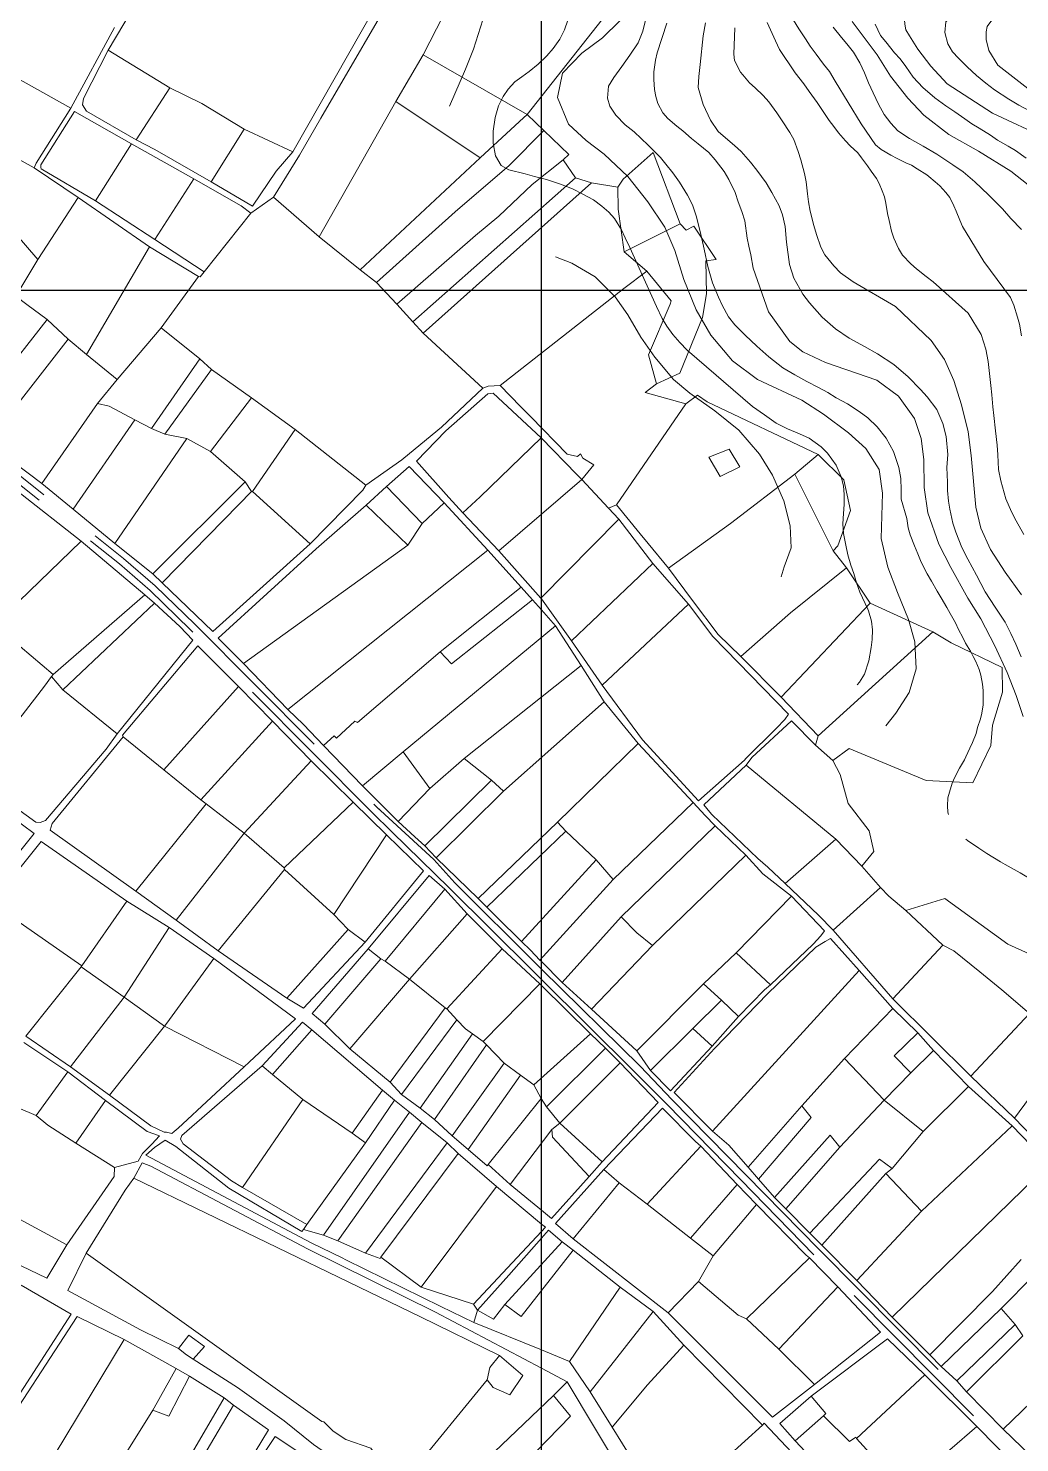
# Model space of a CAD drawing. Header units: metres. Extents: x 548946 to 557077, y 1838800 to 1845419.
# Drawn here: x 551745 to 552237, y 1840428 to 1841130 of the extents above; entities that cross this region are included whole.
import ezdxf

# ---------------------------------------------------------------- set-up
doc = ezdxf.new("R2010")
doc.units = ezdxf.units.M
doc.header["$LTSCALE"] = 28
doc.linetypes.add('MEDIUM_DASHED', pattern=[4.5, 3, -1.5])
for name, color, linetype, lineweight in [('1', 7, 'Continuous', 13), ('10', 7, 'Continuous', 13), ('2', 7, 'Continuous', 13), ('22', 7, 'Continuous', 13), ('30', 7, 'Continuous', 13), ('60', 7, 'Continuous', 25)]:
    doc.layers.add(name, color=color, linetype=linetype, lineweight=lineweight)

msp = doc.modelspace()

# ---------------------------------------------------------------- linework, layer by layer
at = {"layer": '1'}
for points in [[(552250.96, 1841075.38), (552223.91, 1841087.92), (552201.48, 1841102.53), (552193.28, 1841111.25), (552186.88, 1841119.64), (552182.78, 1841126.22), (552180.98, 1841129.34), (552180.49, 1841132.14), (552179.98, 1841138.56), (552180.48, 1841143.33), (552182.44, 1841147.93), (552187.04, 1841152.21), (552195.24, 1841156.49), (552220.33, 1841172.63), (552231.91, 1841176.89), (552245.75, 1841177.01)], [(551973.45, 1841162.38), (551973.45, 1841162.38), (551973.45, 1841149.93), (551970.88, 1841134.18), (551966.22, 1841119.59), (551962.26, 1841109.75), (551954.38, 1841091.37)], [(552245.18, 1841087.64), (552237.08, 1841091.85), (552232, 1841094.87), (552224.89, 1841099.47), (552220.69, 1841102.74), (552216.03, 1841106.6), (552211.45, 1841110.86), (552207.13, 1841115.15), (552204.1, 1841118.43), (552201.79, 1841122.33), (552200.31, 1841127.89), (552200.7, 1841133.16), (552204.36, 1841137.28), (552211.05, 1841142.29), (552217.28, 1841145.82), (552220.77, 1841148.21), (552225.9, 1841152.12), (552230.21, 1841155.27), (552235.32, 1841158.26), (552241.7, 1841160.49)], [(552052.71, 1841138.2), (552050.38, 1841128.64), (552047.96, 1841122.85), (552043.89, 1841116.72), (552039.91, 1841111), (552036, 1841105.68), (552033.28, 1841101.29), (552032.84, 1841095.36), (552033.98, 1841091.45), (552036.91, 1841086.85)], [(552128.08, 1840928.8), (552122.16, 1840931.22), (552116.51, 1840933.99), (552110.68, 1840938.16), (552104.84, 1840942.34), (552072.34, 1840970.26), (552068.73, 1840974.03), (552065.25, 1840977.97), (552062.27, 1840982.19), (552060.03, 1840985.98), (552057.06, 1840991.97), (552054.74, 1840997.05), (552043.89, 1841021.3), (552041.61, 1841026.08), (552039.8, 1841030.07), (552036.28, 1841035.54), (552033.44, 1841038.71), (552029.92, 1841041.72), (552025.84, 1841044.89), (552020.51, 1841047.67), (552015.5, 1841050.35), (552009.45, 1841052.73), (552002.58, 1841054.94), (551996.64, 1841056.43), (551991.95, 1841057.76), (551983.88, 1841059.82), (551980.08, 1841061.95), (551977.26, 1841066.73), (551976.1, 1841072.95), (551976.12, 1841078.94), (551977.1, 1841085.81), (551978.78, 1841091.46), (551981.03, 1841096.11), (551983.55, 1841099.88), (551986.86, 1841103.43), (551990.22, 1841106), (551993.97, 1841108.54), (551998.43, 1841112.16), (552002.65, 1841116.37), (552005.8, 1841120.06), (552009.13, 1841124.69), (552011.39, 1841129.34), (552013.17, 1841134.09)], [(552038.86, 1841133.66), (552030.33, 1841125.33), (552020.04, 1841117.71), (552010.51, 1841107.84), (552007.98, 1841095.64), (552013.47, 1841082.39), (552022.14, 1841074.29), (552031.18, 1841067.52), (552042.9, 1841056.52), (552052.85, 1841043.89), (552061.24, 1841031.35), (552066.16, 1841019.72), (552070.74, 1841005.33), (552076.82, 1840990.21), (552084.04, 1840977.67), (552094.9, 1840965.02), (552107.33, 1840955.77), (552129.34, 1840945.4), (552140.09, 1840938.43), (552152.51, 1840929.19), (552161.01, 1840921.45), (552167.61, 1840911.05), (552169.32, 1840899.19), (552168.69, 1840876.84), (552171.96, 1840862.57), (552176.74, 1840849.89), (552182.22, 1840836.64), (552185.41, 1840825.46), (552186.12, 1840812.07), (552182.51, 1840800.27), (552176, 1840790.09), (552171, 1840783.84)], [(552081.47, 1841132.78), (552080.33, 1841126.24), (552078.83, 1841112.07), (552078.14, 1841106.11), (552077.79, 1841100.58), (552080.28, 1841092.13), (552083.99, 1841084.37), (552087.82, 1841078.83), (552092.51, 1841074.72), (552095.87, 1841071.87), (552099.12, 1841068.88), (552103.83, 1841063.59)], [(552238.28, 1840848.82), (552230.29, 1840860.11), (552222.95, 1840871.34), (552218.15, 1840881.95), (552215.7, 1840892.3), (552213.37, 1840917.95), (552211.81, 1840929.69), (552208.51, 1840943.05), (552204.7, 1840955.19), (552200.18, 1840965.57), (552193.55, 1840975.07), (552175.73, 1840991.87), (552154.82, 1841004.11), (552148.46, 1841008.72), (552145.13, 1841012.16), (552140.79, 1841017.6), (552138.77, 1841021.39), (552136.64, 1841027.68), (552135.31, 1841032.15), (552133.35, 1841039.33), (552132.59, 1841043.86), (552132.1, 1841047.85), (552131.45, 1841053.84), (552130.54, 1841057.97), (552128.74, 1841064.69), (552127.54, 1841068.88), (552125.27, 1841074.77), (552123.27, 1841078.37), (552119.48, 1841084.07), (552116.87, 1841087.99), (552112.9, 1841093.47), (552110.09, 1841096.69), (552106.04, 1841100.52), (552103.33, 1841102.98), (552099.93, 1841106.99), (552098.9, 1841108.31), (552095.86, 1841114.1), (552095.48, 1841117.14), (552096.03, 1841130.34)], [(552112.1, 1841132.97), (552116.15, 1841123.86), (552118.24, 1841119.5), (552120.16, 1841116.46), (552123.59, 1841111.39), (552126.04, 1841107.94), (552130.3, 1841102.39), (552132.89, 1841098.67), (552136.85, 1841093.18), (552140.62, 1841087.68), (552142.89, 1841084.2), (552145.19, 1841081.21), (552147.49, 1841078.22), (552150.99, 1841074.12), (552153.22, 1841071.7), (552157.03, 1841068.22), (552158.99, 1841065.67), (552161.9, 1841061.69), (552163.77, 1841059.03), (552166.44, 1841055.41), (552167.62, 1841052.96), (552169.23, 1841049.3), (552170.37, 1841046.36), (552170.96, 1841043.15), (552171.88, 1841038.16), (552172.6, 1841034.68), (552173.75, 1841029.33), (552175.04, 1841025.92), (552177.33, 1841020.71), (552179.28, 1841017.48), (552183.48, 1841013.19), (552186.3, 1841010.65), (552191.02, 1841006.8), (552194.53, 1841004.25), (552211.81, 1840988.58), (552218.38, 1840977.95), (552220.71, 1840970.8), (552221.73, 1840964.65), (552222.47, 1840958.74), (552223.1, 1840952.67), (552223.68, 1840948.04), (552224.16, 1840942.09), (552224.56, 1840937.83), (552225.38, 1840930.23), (552226.28, 1840923.02), (552226.6, 1840918.36), (552226.98, 1840911.09), (552228.09, 1840905.35), (552230.65, 1840896.4), (552233.4, 1840890.08), (552235.66, 1840885.53), (552239.5, 1840878.82)], [(552125.21, 1841134.06), (552127.84, 1841129.69), (552131.06, 1841124.86), (552133.49, 1841121.12), (552136.46, 1841117.18), (552140.08, 1841112.27), (552143.02, 1841108.59), (552145.83, 1841103.84), (552158.67, 1841082.64), (552165.9, 1841072.13), (552168.6, 1841069.86), (552173.47, 1841067.09), (552176.67, 1841065.47), (552180.98, 1841063.31), (552183.75, 1841062.01), (552186.56, 1841060.34), (552191.27, 1841057.36), (552192.34, 1841056.53), (552195.49, 1841053.74), (552197.75, 1841051.8), (552200.86, 1841048.53), (552202.71, 1841046.06), (552204.78, 1841041.88), (552205.97, 1841039.24), (552207.68, 1841034.82), (552209.03, 1841031.71), (552219.68, 1841014.24), (552232.82, 1840996.4), (552234.46, 1840992.56), (552236.36, 1840986.62), (552237.38, 1840983.09), (552238.28, 1840977.41)], [(552241.6, 1841052.32), (552233.07, 1841059.15), (552216.95, 1841069.02), (552202.31, 1841077.23), (552189.82, 1841086.99), (552181.89, 1841095.43), (552173.3, 1841106.26), (552166.68, 1841116.93), (552154.22, 1841133.42)], [(552165.69, 1841132.06), (552168.35, 1841126.51), (552170.97, 1841123.31), (552175.31, 1841117.84), (552178.04, 1841114.79), (552180.98, 1841111.11), (552184.52, 1841105.8), (552189.34, 1841100.65), (552195.34, 1841095.52), (552200.8, 1841091.5), (552205.22, 1841088.53), (552210.22, 1841085.1), (552213.67, 1841082.66), (552217.33, 1841080.5), (552222.99, 1841077.03), (552226.43, 1841074.58), (552231.66, 1841071.45), (552235.32, 1841069.29), (552240.61, 1841065.64)], [(552036.91, 1841086.85), (552041.56, 1841082.07), (552046.04, 1841078.58), (552053, 1841072.01), (552059.13, 1841065.85), (552061.75, 1841062.65), (552065.3, 1841058.26), (552068.63, 1841053.58), (552072.55, 1841047.27), (552074.99, 1841042.35), (552076.84, 1841036.97), (552078.87, 1841029.12), (552080.73, 1841020.47), (552082.59, 1841011.82), (552084.91, 1841003.75), (552087.9, 1840996.54), (552089.7, 1840992.59), (552092.9, 1840986.85), (552096.02, 1840982.79), (552101.1, 1840977.68), (552106.87, 1840972.26), (552112.9, 1840966.87), (552119.84, 1840961.47), (552125.76, 1840958.03), (552131.79, 1840954.73), (552137.64, 1840951.8), (552142.14, 1840949.23), (552146.39, 1840946.63), (552151.98, 1840943.67), (552157.82, 1840939.82), (552162.13, 1840936.7), (552166.74, 1840932.18), (552171.22, 1840926.6), (552174.81, 1840919.87), (552177.49, 1840911.97), (552178.42, 1840906.6), (552178.62, 1840900.88), (552178.6, 1840896.27), (552181.43, 1840886.72), (552182.1, 1840882.08), (552183.12, 1840878.54), (552185.25, 1840873.12), (552186.8, 1840869.16), (552188.57, 1840865.05), (552191.52, 1840859.15), (552193.6, 1840855.65), (552196.54, 1840850.61), (552198.49, 1840847.38), (552201.22, 1840842.52), (552202.95, 1840839.46), (552205.55, 1840834.86), (552207.01, 1840831.67), (552209.15, 1840827.6), (552210.57, 1840824.79), (552212.99, 1840820.85), (552214.37, 1840818.22), (552215.66, 1840815.68), (552217.4, 1840811.75), (552218.13, 1840808.95), (552218.98, 1840804.53), (552219.27, 1840801.38), (552219.25, 1840796.94), (552219.31, 1840794.15), (552218.67, 1840790.03), (552217.94, 1840787.33), (552216.56, 1840782.92), (552215.78, 1840779.93), (552214.02, 1840775.46), (552212.73, 1840772.7), (552210.76, 1840768.4), (552209.98, 1840766.96), (552207.52, 1840762.7), (552205.27, 1840758.27), (552204, 1840755.31), (552202.54, 1840750.79), (552201.82, 1840748.1), (552201.56, 1840744.02), (552201.75, 1840740.96), (552202.08, 1840739.72)], [(552103.83, 1841063.59), (552106.95, 1841059.54), (552111.64, 1841053.33), (552114.45, 1841048.59), (552118.04, 1841041.85), (552119.76, 1841037.49), (552121.01, 1841031.64), (552121.72, 1841023.89), (552123.1, 1841012.83), (552125.25, 1841006.04), (552129.77, 1840998.11), (552133.06, 1840993.69), (552139.43, 1840986.65), (552146.04, 1840980.81), (552152.74, 1840976.29), (552160.33, 1840972.01), (552166.79, 1840968.38), (552175.02, 1840963.13), (552182.07, 1840956.96), (552188.19, 1840950.8), (552191.54, 1840947.04), (552196.23, 1840940.83), (552199.33, 1840933.77), (552200.91, 1840927.43), (552201.77, 1840918.4), (552201.26, 1840912.06), (552201.53, 1840904.65), (552201.64, 1840900.61), (552202.17, 1840895.32), (552202.8, 1840891.35), (552204.32, 1840884.36), (552205.79, 1840879.97), (552208.7, 1840872.36), (552211.78, 1840866.48), (552216.04, 1840858.52), (552220.33, 1840850.3), (552225.33, 1840842.69), (552230.19, 1840835.2), (552233.1, 1840829.69), (552235.46, 1840824.36), (552238.21, 1840818.04)], [(552007.05, 1841016.59), (552015.14, 1841013.52), (552026.63, 1841006.65), (552036.68, 1840996.75)], [(552036.68, 1840996.75), (552042.86, 1840987.8), (552049.43, 1840976.69), (552056.25, 1840966.78), (552065.55, 1840955.62), (552073.66, 1840948.85), (552086.03, 1840940.15), (552097.99, 1840930.62), (552108.3, 1840918.68), (552114.66, 1840908.19), (552120.41, 1840895.42), (552123.51, 1840883.1), (552123.97, 1840872.13), (552120.49, 1840862.62), (552118.98, 1840857.7)], [(552156.75, 1840804.07), (552157.86, 1840805.44), (552160.43, 1840809.44), (552162.59, 1840816.07), (552163.76, 1840822.66), (552164.26, 1840826.63), (552164.43, 1840831.4), (552163.89, 1840835.78), (552162.41, 1840840.89), (552162.13, 1840841.72), (552158.03, 1840850.11), (552156.42, 1840854.81), (552155.04, 1840859.34), (552153.59, 1840863.55), (552152.14, 1840868.68), (552151.13, 1840873.45), (552150, 1840879.24), (552149.71, 1840884), (552149.98, 1840889.24), (552150.34, 1840893.68), (552150.34, 1840898.58), (552150.02, 1840902.83), (552148.84, 1840907.38), (552146.27, 1840913.19), (552142.05, 1840919.2), (552138.81, 1840922.27), (552132.86, 1840926.53), (552128.08, 1840928.8)], [(552210.72, 1840727.46), (552211.51, 1840726.84), (552217.1, 1840723.01), (552221.19, 1840720.34), (552227.97, 1840716.27), (552230.25, 1840715.01), (552237.62, 1840710.82), (552242.71, 1840707.89), (552249.4, 1840703.71), (552255.05, 1840700.17), (552258.5, 1840698), (552262.94, 1840694.89), (552266.14, 1840692.39), (552271.27, 1840688.41), (552275.2, 1840685.52), (552281.23, 1840680.49), (552285.27, 1840676.66), (552291.61, 1840670.7), (552296.36, 1840666.66), (552301.46, 1840662.86), (552306.56, 1840659.06)]]:
    msp.add_lwpolyline(points, dxfattribs=at)
at = {"layer": '10'}
for p, q in [((551766.45, 1841090.36), (551695.69, 1841129.72)), ((551766.45, 1841090.36), (551788.03, 1841130.35)), ((551815.59, 1841100.5), (551784.86, 1841119.18)), ((551927.76, 1841093.71), (551941.33, 1841116.81)), ((551992.87, 1841087.2), (551941.33, 1841116.81)), ((551798.8, 1841074.6), (551815.59, 1841100.5)), ((551689.26, 1841093.66), (551748.1, 1841060.73)), ((551927.76, 1841093.71), (551889.68, 1841026.49)), ((551969.52, 1841065.77), (551927.76, 1841093.71)), ((551992.87, 1841087.2), (552001.22, 1841079.3)), ((551796.5, 1841072.6), (551827.48, 1841055.36)), ((551910.02, 1841010.18), (551969.52, 1841065.77)), ((551936.14, 1840984.32), (552016.97, 1841055.86)), ((551941.35, 1840978.67), (552024.9, 1841053.26)), ((552024.9, 1841053.26), (552037.98, 1841051.17)), ((551855.68, 1841038.31), (551867.07, 1841046.19)), ((551889.68, 1841026.49), (551867.07, 1841046.19)), ((551832.61, 1841009.09), (551855.68, 1841038.31)), ((552041.08, 1841019.11), (552068.81, 1841032.92)), ((551774.14, 1840968.08), (551805.46, 1841021.62)), ((552052.38, 1841009.39), (552041.08, 1841019.11)), ((551928.27, 1840993.07), (551936.14, 1840984.32)), ((551713.63, 1840933.3), (551754.71, 1840985.41)), ((551789.45, 1840955.65), (551811.19, 1840981.26)), ((551941.35, 1840978.67), (551936.14, 1840984.32)), ((551725.07, 1840924.34), (551764.98, 1840975.75)), ((551774.14, 1840968.08), (551764.98, 1840975.75)), ((551941.35, 1840978.67), (551970.89, 1840951.31)), ((551774.14, 1840968.08), (551789.45, 1840955.65)), ((551806.41, 1840931.38), (551830.5, 1840966.03)), ((551830.5, 1840966.03), (551836.14, 1840960.67)), ((551836.14, 1840960.67), (551813.1, 1840928.55)), ((551856.03, 1840946.67), (551836.14, 1840960.67)), ((551779.69, 1840943.79), (551789.45, 1840955.65)), ((551856.03, 1840946.67), (551835.69, 1840919.95)), ((551856.03, 1840946.67), (551877.82, 1840930.81)), ((551751.95, 1840904.01), (551779.69, 1840943.79)), ((552037.22, 1840893.48), (552071.76, 1840943.66)), ((551813.1, 1840928.55), (551806.41, 1840931.38)), ((551877.82, 1840930.81), (551856.64, 1840900.16)), ((551912.77, 1840903.25), (551877.82, 1840930.81)), ((551751.95, 1840904.01), (551725.07, 1840924.34)), ((551788.26, 1840874.27), (551824.03, 1840926.47)), ((551824.03, 1840926.47), (551813.1, 1840928.55)), ((551835.69, 1840919.95), (551824.03, 1840926.47)), ((552125.74, 1840908.75), (552137.33, 1840918.49)), ((551767.53, 1840891.25), (551751.95, 1840904.01)), ((551807.01, 1840859.17), (551852.93, 1840904.85)), ((551913, 1840893.25), (551923.09, 1840902.56)), ((551978.88, 1840870.59), (552019.99, 1840906.1)), ((552033.27, 1840891.79), (552019.99, 1840906.1)), ((552144.82, 1840870.64), (552125.74, 1840908.75)), ((551739.91, 1840900.18), (551771.43, 1840875.38)), ((551856.64, 1840900.16), (551855.99, 1840900.05)), ((551885.18, 1840874.2), (551856.64, 1840900.16)), ((551788.26, 1840874.27), (551767.53, 1840891.25)), ((551913, 1840893.25), (551933.62, 1840873.45)), ((551978.88, 1840870.59), (551961.01, 1840889.55)), ((552037.22, 1840893.48), (552033.27, 1840891.79)), ((551999.7, 1840847.23), (552038.46, 1840886.29)), ((551728.44, 1840833.88), (551771.43, 1840875.38)), ((551771.43, 1840875.38), (551803.09, 1840848.84)), ((551788.26, 1840874.27), (551807.01, 1840859.17)), ((551852.09, 1840814.64), (551933.62, 1840873.45)), ((551973.33, 1840871), (551989.97, 1840852.55)), ((551999.7, 1840847.23), (551978.88, 1840870.59)), ((552053.05, 1840874.27), (552063.14, 1840862.03)), ((552151.42, 1840862.19), (552144.82, 1840870.64)), ((552014.92, 1840826), (552055.27, 1840864.32)), ((552073.02, 1840844.25), (552055.27, 1840864.32)), ((552063.14, 1840862.03), (552075.08, 1840846.03)), ((552151.42, 1840862.19), (552163.18, 1840844.69)), ((551807.01, 1840859.17), (551811.65, 1840854.8)), ((551757.59, 1840809.21), (551803.09, 1840848.84)), ((551807.9, 1840844.62), (551803.09, 1840848.84)), ((551949.7, 1840820.57), (551989.97, 1840852.55)), ((551989.97, 1840852.55), (551995.54, 1840846.28)), ((552000, 1840846.81), (551999.7, 1840847.23)), ((552014.92, 1840826), (552000, 1840846.81)), ((551762.46, 1840801.7), (551807.9, 1840844.62)), ((552000, 1840841.3), (551995.54, 1840846.28)), ((552007.04, 1840833.45), (552000, 1840841.3)), ((552030.11, 1840804.01), (552073.02, 1840844.25)), ((552118.95, 1840798.05), (552163.18, 1840844.69)), ((551728.44, 1840833.88), (551757.59, 1840809.21)), ((551931.35, 1840770.81), (552007.04, 1840833.45)), ((552014.92, 1840826), (552030.11, 1840804.01)), ((551849.66, 1840803.37), (551829.45, 1840823.56)), ((551961.66, 1840767.6), (552019.75, 1840813.79)), ((552118.95, 1840798.05), (552098.95, 1840818.21)), ((551756.86, 1840808.21), (551757.59, 1840809.21)), ((551762.46, 1840801.7), (551756.86, 1840808.21)), ((551762.46, 1840801.7), (551789.42, 1840779.88)), ((551812.5, 1840761.96), (551849.66, 1840803.37)), ((552031.19, 1840795.72), (551981.17, 1840751.37)), ((552048.04, 1840775.04), (552031.19, 1840795.72)), ((551830.92, 1840747.1), (551866.55, 1840786.08)), ((551812.5, 1840761.96), (551792.36, 1840778.39)), ((552136.09, 1840774.15), (552137.41, 1840778.77)), ((551911.14, 1840753.99), (551891.84, 1840773.96)), ((552008, 1840735.92), (552048.04, 1840775.04)), ((552136.09, 1840774.15), (552144.62, 1840766.52)), ((551852.36, 1840730.42), (551885.69, 1840766.45)), ((551944.61, 1840752.62), (551961.66, 1840767.6)), ((551975.28, 1840756.75), (551961.66, 1840767.6)), ((552101.69, 1840764.18), (552146.12, 1840727.56)), ((551830.92, 1840747.1), (551812.5, 1840761.96)), ((551942.08, 1840724.24), (551975.28, 1840756.75)), ((551975.28, 1840756.75), (551981.17, 1840751.37)), ((551928.93, 1840736.35), (551911.14, 1840753.99)), ((551928.93, 1840736.35), (551944.61, 1840752.62)), ((551947.75, 1840718.19), (551981.17, 1840751.37)), ((551798.63, 1840701.62), (551833.6, 1840745.01)), ((551833.6, 1840745.01), (551830.92, 1840747.1)), ((551852.36, 1840730.42), (551833.6, 1840745.01)), ((551872.3, 1840713.28), (551906.5, 1840745.89)), ((551923.11, 1840729.62), (551906.5, 1840745.89)), ((552075.34, 1840745.71), (552081.31, 1840739.33)), ((551968.62, 1840698.11), (552008, 1840735.92)), ((552039.59, 1840688.89), (552086.24, 1840734.06)), ((552081.31, 1840739.33), (552086.24, 1840734.06)), ((552086.24, 1840734.06), (552101.49, 1840719.6)), ((551852.36, 1840730.42), (551818.74, 1840687.31)), ((551872.3, 1840713.28), (551852.36, 1840730.42)), ((551923.11, 1840729.62), (551896.99, 1840690.1)), ((551972.85, 1840693.81), (552012.18, 1840731.54)), ((552121.07, 1840705.53), (552146.12, 1840727.56)), ((552146.12, 1840727.56), (552159.16, 1840714.12)), ((551942.08, 1840724.24), (551947.75, 1840718.19)), ((551872.44, 1840712.52), (551872.3, 1840713.28)), ((551947.75, 1840718.19), (551968.62, 1840698.11)), ((551990.18, 1840676.67), (552027.15, 1840717.18)), ((552101.49, 1840719.6), (552055.21, 1840674.81)), ((552168.31, 1840703.49), (552159.16, 1840714.12)), ((551872.44, 1840712.52), (551839.57, 1840672.13)), ((551896.99, 1840690.1), (551872.44, 1840712.52)), ((551999.28, 1840667.44), (552035.63, 1840707.5)), ((551798.63, 1840701.62), (551818.74, 1840687.31)), ((552124.17, 1840699.28), (552096.72, 1840671.15)), ((552144.78, 1840682.32), (552168.31, 1840703.49)), ((551771.87, 1840664.7), (551726.92, 1840695.8)), ((551794.2, 1840696.82), (551771.87, 1840664.7)), ((551815.24, 1840683.63), (551794.2, 1840696.82)), ((551968.62, 1840698.11), (551972.85, 1840693.81)), ((552199.25, 1840674.91), (552180.85, 1840692.05)), ((551818.74, 1840687.31), (551839.57, 1840672.13)), ((551963.15, 1840690.4), (551934.52, 1840658.02)), ((551980.51, 1840673.08), (551963.15, 1840690.4)), ((551977.92, 1840688.8), (551990.18, 1840676.67)), ((552010.3, 1840656.32), (552039.59, 1840688.89)), ((551815.24, 1840683.63), (551792.82, 1840649.05)), ((551837.35, 1840668.25), (551815.24, 1840683.63)), ((551873.57, 1840648.55), (551904.08, 1840682.7)), ((551904.08, 1840682.7), (551912.49, 1840676.34)), ((552174.5, 1840648.18), (552144.78, 1840682.32)), ((551839.57, 1840672.13), (551873.57, 1840648.55)), ((551920.2, 1840668.05), (551913.98, 1840673.1)), ((551980.51, 1840673.08), (551953, 1840643.25)), ((552024.81, 1840643.16), (552055.21, 1840674.81)), ((552080.41, 1840655.65), (552096.72, 1840671.15)), ((552096.72, 1840671.15), (552113.74, 1840655.24)), ((552174.5, 1840648.18), (552199.25, 1840674.91)), ((551771.51, 1840664.11), (551744.04, 1840629.71)), ((551922.4, 1840666.93), (551934.52, 1840658.02)), ((551999.28, 1840667.44), (552000, 1840666.71)), ((552000, 1840666.71), (552010.3, 1840656.32)), ((551904.82, 1840623.43), (551934.52, 1840658.02)), ((551952.22, 1840643.75), (551934.52, 1840658.02)), ((552085, 1840582.59), (552157.69, 1840662.25)), ((552174.54, 1840643.49), (552157.69, 1840662.25)), ((552000, 1840654.85), (551999.19, 1840655.65)), ((552010.3, 1840656.32), (552024.81, 1840643.16)), ((552047.33, 1840622.42), (552080.41, 1840655.65)), ((551766.25, 1840614.48), (551792.82, 1840649.05)), ((551792.82, 1840649.05), (551812.94, 1840634.66)), ((551924.95, 1840606.91), (551952.22, 1840643.75)), ((551952.22, 1840643.75), (551953, 1840643.25)), ((551953, 1840643.25), (551958.09, 1840637.86)), ((552024.81, 1840643.16), (552047.33, 1840622.42)), ((552097.9, 1840639.49), (552089.35, 1840647.53)), ((552174.54, 1840643.49), (552150.51, 1840618.65)), ((552213.14, 1840609.92), (552174.5, 1840648.18)), ((552186.83, 1840631.4), (552174.54, 1840643.49)), ((551892.48, 1840635.7), (551904.82, 1840623.43)), ((551930.62, 1840600.84), (551958.09, 1840637.86)), ((552084.78, 1840624.74), (552097.9, 1840639.49)), ((552213.14, 1840609.92), (552242.4, 1840641.01)), ((551785.63, 1840600.38), (551812.94, 1840634.66)), ((551852.42, 1840614.53), (551812.94, 1840634.66)), ((551866.45, 1840610.63), (551886, 1840632.89)), ((551921.17, 1840602.97), (551886, 1840632.89)), ((551939.89, 1840593.93), (551965.85, 1840630.87)), ((551965.85, 1840630.87), (551971.07, 1840627.11)), ((552024.31, 1840630.9), (552031.75, 1840623.72)), ((552054.2, 1840612.62), (552075.12, 1840633.49)), ((552084.78, 1840624.74), (552075.12, 1840633.49)), ((552194.69, 1840622.6), (552186.83, 1840631.4)), ((551764.85, 1840612.06), (551743.04, 1840626.58)), ((551924.95, 1840606.91), (551904.82, 1840623.43)), ((551946.85, 1840588.44), (551972.78, 1840625.34)), ((551972.78, 1840625.34), (551971.07, 1840627.11)), ((551981.51, 1840616.3), (551972.78, 1840625.34)), ((552002.6, 1840594.59), (552031.75, 1840623.72)), ((552031.75, 1840623.72), (552039.04, 1840616.44)), ((552047.33, 1840622.42), (552054.2, 1840612.62)), ((552183.36, 1840611.44), (552194.69, 1840622.6)), ((552212.02, 1840604.78), (552194.69, 1840622.6)), ((552234.82, 1840589.1), (552259.85, 1840623.05)), ((551866.45, 1840610.63), (551861.3, 1840615.08)), ((551955.71, 1840580.33), (551981.51, 1840616.3)), ((551989.58, 1840610.4), (551981.51, 1840616.3)), ((552039.04, 1840616.44), (552009.23, 1840586.6)), ((551764.85, 1840612.06), (551749.12, 1840590.33)), ((551764.85, 1840612.06), (551783.52, 1840597.74)), ((551881.6, 1840598.29), (551866.45, 1840610.63)), ((551963.59, 1840573.45), (551989.58, 1840610.4)), ((551989.58, 1840610.4), (551996.18, 1840605.57)), ((552183.36, 1840611.44), (552170.15, 1840597.96)), ((552234.82, 1840589.1), (552213.14, 1840609.92)), ((551930.62, 1840600.84), (551924.95, 1840606.91)), ((551939.89, 1840593.93), (551930.62, 1840600.84)), ((551996.18, 1840605.57), (551999.8, 1840598.85)), ((552212.02, 1840604.78), (552189.49, 1840582.32)), ((552233.76, 1840585.25), (552212.02, 1840604.78)), ((551783.52, 1840597.74), (551768.85, 1840576.68)), ((551881.6, 1840598.29), (551851.68, 1840554.65)), ((551906.02, 1840581.65), (551881.6, 1840598.29)), ((551939.89, 1840593.93), (551946.85, 1840588.44)), ((551999.8, 1840598.85), (551973.65, 1840566.06)), ((552002.6, 1840594.59), (551999.8, 1840598.85)), ((552009.23, 1840586.6), (552002.6, 1840594.59)), ((552102.68, 1840564.66), (552129.25, 1840595.1)), ((552148.14, 1840574.66), (552170.15, 1840597.96)), ((552170.15, 1840597.96), (552189.49, 1840582.32)), ((551955.71, 1840580.33), (551946.85, 1840588.44)), ((552009.23, 1840586.6), (552005.24, 1840583.33)), ((552009.23, 1840586.6), (552030.21, 1840567.4)), ((552254.99, 1840568.04), (552234.82, 1840589.1)), ((551912.6, 1840576.73), (551906.02, 1840581.65)), ((551963.59, 1840573.45), (551955.71, 1840580.33)), ((552005.24, 1840583.33), (551984.53, 1840556.17)), ((552174.2, 1840564.1), (552189.49, 1840582.32)), ((552188.68, 1840542.81), (552233.76, 1840585.25)), ((551768.85, 1840576.68), (551788.01, 1840564.56)), ((551912.6, 1840576.73), (551883.61, 1840536.25)), ((551973.06, 1840565.39), (551963.59, 1840573.45)), ((552079.1, 1840575.04), (552052.43, 1840546.39)), ((552097.22, 1840556.09), (552079.1, 1840575.04)), ((552121.37, 1840544.02), (552148.14, 1840574.66)), ((551797.66, 1840559.19), (551801.87, 1840566.78)), ((551958.64, 1840571.49), (551920.29, 1840520.01)), ((551977.64, 1840555.1), (551958.64, 1840571.49)), ((551973.06, 1840565.39), (551973.65, 1840566.06)), ((551973.65, 1840566.06), (551984.53, 1840556.17)), ((552023.76, 1840560.14), (552030.21, 1840567.4)), ((552174.14, 1840490.19), (552252.05, 1840566.22)), ((552038.62, 1840557), (552030.98, 1840563.49)), ((552102.68, 1840564.66), (552107.73, 1840558.82)), ((552107.73, 1840558.82), (552115.74, 1840549.57)), ((552139.14, 1840526.01), (552170.98, 1840561.63)), ((552170.98, 1840561.63), (552174.2, 1840564.1)), ((552188.68, 1840542.81), (552170.98, 1840561.63)), ((551883.61, 1840536.25), (551851.68, 1840554.65)), ((551977.64, 1840555.1), (551940.34, 1840505.09)), ((552000, 1840536.47), (551977.64, 1840555.1)), ((551984.53, 1840556.17), (552000, 1840543.37)), ((552038.62, 1840557), (552015.8, 1840529.18)), ((552052.43, 1840546.39), (552038.62, 1840557)), ((552074.08, 1840529.45), (552097.22, 1840556.09)), ((552106.82, 1840546.19), (552097.22, 1840556.09)), ((552074.08, 1840529.45), (552052.43, 1840546.39)), ((552106.82, 1840546.19), (552085.3, 1840520.66)), ((552115.74, 1840549.57), (552121.37, 1840544.02)), ((552121.37, 1840544.02), (552133.32, 1840531.87)), ((552156.56, 1840508.4), (552188.68, 1840542.81)), ((551883.61, 1840536.25), (551881.96, 1840533.83)), ((551966.27, 1840496.67), (552000, 1840532.74)), ((552133.32, 1840531.87), (552139.14, 1840526.01)), ((551981.76, 1840496.6), (552010.37, 1840527.59)), ((552000, 1840529.5), (551983.75, 1840511.12)), ((552010.37, 1840527.59), (552015.73, 1840523.43)), ((552039.07, 1840505.14), (552015.73, 1840523.43)), ((552062.88, 1840492.34), (552015.8, 1840529.18)), ((552074.08, 1840529.45), (552085.3, 1840520.66)), ((552139.14, 1840526.01), (552156.56, 1840508.4)), ((551920.29, 1840520.01), (551940.34, 1840505.09)), ((552078.06, 1840507.94), (552085.3, 1840520.66)), ((552101.82, 1840489.38), (552133.15, 1840519.65)), ((552147.09, 1840505.26), (552133.15, 1840519.65)), ((551983.75, 1840511.12), (551968.3, 1840493.65)), ((551966.27, 1840496.67), (551940.34, 1840505.09)), ((552039.07, 1840505.14), (552013.92, 1840468.3)), ((552055.44, 1840493.02), (552039.07, 1840505.14)), ((552078.06, 1840507.94), (552062.88, 1840492.34)), ((552147.09, 1840505.26), (552117.86, 1840474.4)), ((552156.56, 1840508.4), (552174.14, 1840490.19)), ((551966.27, 1840496.67), (551968.3, 1840493.65)), ((551968.3, 1840493.65), (551966.37, 1840487.67)), ((552055.44, 1840493.02), (552024.21, 1840453.2)), ((552101.82, 1840489.38), (552117.86, 1840474.4)), ((552174.14, 1840490.19), (552192.88, 1840471.47)), ((552198.46, 1840465.78), (552228.29, 1840494.53)), ((552000, 1840473.97), (551966.37, 1840487.67)), ((552206.32, 1840458.56), (552235.22, 1840486.52)), ((552235.22, 1840486.52), (552239.04, 1840480.95)), ((551745.91, 1840401.57), (551792.79, 1840479.12)), ((551792.79, 1840479.12), (551818.67, 1840464.73)), ((552117.86, 1840474.4), (552135.6, 1840456.8)), ((552211.06, 1840453.24), (552239.04, 1840480.95)), ((552229.3, 1840434.57), (552272.44, 1840476.51)), ((552013.92, 1840468.3), (552000, 1840473.97)), ((552013.92, 1840468.3), (552024.21, 1840453.2)), ((551825.21, 1840461), (551818.67, 1840464.73)), ((552000, 1840464.92), (552012.86, 1840458.1)), ((552216.11, 1840435.95), (552190.34, 1840461.65)), ((551973.07, 1840459.12), (551931.57, 1840408.45)), ((552005.95, 1840451.29), (552012.86, 1840458.1)), ((552052.42, 1840391.88), (552012.86, 1840458.1)), ((551842.42, 1840450.24), (551847.08, 1840446.58)), ((552005.95, 1840451.29), (551964.58, 1840411.86)), ((551769.8, 1840384.52), (551807.08, 1840444.09)), ((552125.99, 1840428.81), (552140, 1840441.22)), ((552109.71, 1840436.7), (552065.52, 1840396.66)), ((552216.11, 1840435.95), (552183.34, 1840407.69)), ((552153.79, 1840399.39), (552125.99, 1840428.81))]:
    msp.add_line(p, q, dxfattribs=at)
for points in [[(551876.51, 1841068.71), (551924.74, 1841153.5), (551889.6, 1841172.79), (551837.81, 1841203.96), (551835.44, 1841204.47), (551829.94, 1841194.99), (551784.86, 1841119.18)], [(551867.07, 1841046.19), (551879.95, 1841066.99), (551890.49, 1841085.43), (551932.4, 1841157.34), (551936.32, 1841161.85), (551939.49, 1841161.7)], [(551939.49, 1841161.7), (551957.97, 1841149.66), (551941.33, 1841116.81)], [(551992.87, 1841087.2), (552032.59, 1841137.53), (552015.79, 1841151.91)], [(551784.86, 1841119.18), (551772.67, 1841095.13), (551772.2, 1841091.98), (551774.12, 1841088.94), (551798.8, 1841074.6)], [(551852.43, 1841080.02), (551831.42, 1841092.72), (551815.59, 1841100.5)], [(551748.1, 1841060.73), (551749.23, 1841063.04), (551766.45, 1841090.36)], [(551778.62, 1841044.39), (551751.7, 1841060.23), (551751.44, 1841060.99), (551751.44, 1841062.26), (551768.18, 1841088.77), (551796.5, 1841072.6)], [(551992.87, 1841087.2), (551989.19, 1841083.82), (551969.52, 1841065.77)], [(551769.98, 1841046.06), (551750.07, 1841015.31), (551723.21, 1841046.19), (551699.68, 1841080.37)], [(551836.08, 1841053.74), (551852.43, 1841080.02), (551876.51, 1841068.71)], [(552001.22, 1841079.3), (551984, 1841061.98), (551957.15, 1841038.98), (551918.19, 1841003.86)], [(552010.79, 1841064.67), (552013.59, 1841067.43), (552001.22, 1841079.3)], [(551808.08, 1841025.11), (551778.62, 1841044.39), (551796.5, 1841072.6)], [(551798.8, 1841074.6), (551808.04, 1841069.94), (551836.08, 1841053.74)], [(551876.51, 1841068.71), (551868.39, 1841059.07), (551856.61, 1841041.66), (551836.08, 1841053.74)], [(552010.79, 1841064.67), (551995.41, 1841052.42), (551978.82, 1841036.77), (551967.28, 1841027.1), (551928.27, 1840993.07)], [(552010.79, 1841064.67), (552016.97, 1841055.86), (552024.9, 1841053.26)], [(552037.98, 1841051.17), (552040.63, 1841055.06), (552055.44, 1841068.35), (552068.81, 1841032.92)], [(551748.1, 1841060.73), (551769.98, 1841046.06), (551805.46, 1841021.62)], [(551832.61, 1841009.09), (551808.08, 1841025.11), (551827.48, 1841055.36)], [(551827.48, 1841055.36), (551850.91, 1841041.83), (551855.68, 1841038.31)], [(552041.08, 1841019.11), (552038.09, 1841040.31), (552037.98, 1841051.17)], [(552068.81, 1841032.92), (552071.9, 1841029.79), (552075.75, 1841031.75), (552086.76, 1841015.18), (552081.68, 1841014.55), (552081.89, 1840998.23), (552079.99, 1840986.51), (552068.76, 1840958.83), (552057.08, 1840953.48)], [(551928.27, 1840993.07), (551918.19, 1841003.86), (551910.02, 1841010.18), (551889.68, 1841026.49)], [(551764.98, 1840975.75), (551754.71, 1840985.41), (551744.6, 1840992.95), (551739.06, 1840997.09), (551750.07, 1841015.31)], [(551830.5, 1840966.03), (551811.19, 1840981.26), (551829.77, 1841006.88), (551805.46, 1841021.62)], [(551832.61, 1841009.09), (551830.52, 1841006.69), (551829.77, 1841006.88)], [(552052.38, 1841009.39), (552040.87, 1841000.94), (551979.45, 1840952.76)], [(552057.08, 1840953.48), (552053.11, 1840967.86), (552063.85, 1840993.13), (552064.36, 1840994.79), (552052.38, 1841009.39)], [(551970.89, 1840951.31), (551973.62, 1840952.39), (551979.45, 1840952.76)], [(551979.45, 1840952.76), (551989.61, 1840942.35), (551994.71, 1840937.14)], [(552071.76, 1840943.66), (552051.51, 1840949.17), (552057.08, 1840953.48)], [(551934.45, 1840918.89), (551950.36, 1840932.05), (551970.89, 1840951.31)], [(551937.93, 1840915.15), (551952.47, 1840930.13), (551973.48, 1840948.52), (551976.03, 1840948.91), (551999.94, 1840926.72)], [(552071.76, 1840943.66), (552077.54, 1840947.92), (552082.22, 1840944.64), (552137.33, 1840918.49)], [(551779.69, 1840943.79), (551785.33, 1840942.5), (551798.19, 1840935.72)], [(551767.53, 1840891.25), (551798.19, 1840935.72), (551806.41, 1840931.38)], [(551994.71, 1840937.14), (552012.79, 1840918.63), (552017.86, 1840917.39), (552019.35, 1840918.74), (552020.54, 1840916.67), (552026.1, 1840913.26), (552019.99, 1840906.1)], [(551961.01, 1840889.55), (551969.57, 1840897.47), (551999.94, 1840926.72)], [(551999.94, 1840926.72), (552017.51, 1840908.46), (552019.99, 1840906.1)], [(551835.69, 1840919.95), (551852.93, 1840904.85), (551855.99, 1840900.05)], [(551912.77, 1840903.25), (551930.68, 1840915.77), (551934.45, 1840918.89)], [(552144.82, 1840870.64), (552147.18, 1840873.12), (552153.47, 1840890.64), (552150.13, 1840905.97), (552137.33, 1840918.49)], [(551951.72, 1840894.48), (551934.41, 1840912.45), (551923.09, 1840902.56), (551940.82, 1840884.27)], [(551961.01, 1840889.55), (551954.11, 1840897.2), (551937.93, 1840915.15)], [(551885.18, 1840874.2), (551911.35, 1840900.72), (551912.77, 1840903.25)], [(552063.14, 1840862.03), (552093.94, 1840884.13), (552125.74, 1840908.75)], [(551811.65, 1840854.8), (551849.85, 1840893.72), (551855.99, 1840900.05)], [(551852.09, 1840814.64), (551839.47, 1840827.28), (551888.23, 1840871.65), (551913, 1840893.25)], [(551874.05, 1840791.87), (551973.33, 1840871), (551951.72, 1840894.48)], [(551933.62, 1840873.45), (551940.82, 1840884.27), (551951.72, 1840894.48)], [(552055.27, 1840864.32), (552038.46, 1840886.29), (552033.27, 1840891.79)], [(552037.22, 1840893.48), (552049.04, 1840879.14), (552053.05, 1840874.27)], [(551885.18, 1840874.2), (551836.9, 1840830.65), (551811.65, 1840854.8)], [(552098.95, 1840818.21), (552123.71, 1840839.94), (552151.42, 1840862.19)], [(551789.42, 1840779.88), (551826.9, 1840826.24), (551820.54, 1840833.1), (551807.9, 1840844.62)], [(551995.54, 1840846.28), (551955.35, 1840814.55), (551949.7, 1840820.57)], [(552073.02, 1840844.25), (552085.13, 1840828.15), (552122.7, 1840789.53), (552120.81, 1840786.97), (552116.66, 1840782.62), (552101.43, 1840767.54), (552100.77, 1840766.73), (552077.92, 1840746.6), (552050.12, 1840776.88), (552030.11, 1840804.01)], [(552075.08, 1840846.03), (552087.76, 1840829.05), (552098.95, 1840818.21)], [(552144.62, 1840766.52), (552152.73, 1840772.49), (552171.42, 1840764.74), (552191.09, 1840756.62), (552214.14, 1840755.51), (552223.13, 1840773.97), (552223.98, 1840784.15), (552228.87, 1840800.56), (552228.76, 1840812.72), (552203.51, 1840824.94), (552194.26, 1840830.38), (552163.18, 1840844.69)], [(552031.19, 1840795.72), (552019.75, 1840813.79), (552007.04, 1840833.45)], [(552118.95, 1840798.05), (552137.41, 1840778.77), (552194.26, 1840830.38)], [(551829.45, 1840823.56), (551792.07, 1840779.06), (551792.36, 1840778.39)], [(551891.84, 1840773.96), (551897.11, 1840778.75), (551898.29, 1840777.63), (551907.4, 1840786.17), (551908.72, 1840785.36), (551949.7, 1840820.57)], [(551891.84, 1840773.96), (551881.91, 1840784.5), (551874.05, 1840791.87), (551852.09, 1840814.64)], [(551718.14, 1840758.07), (551753.34, 1840803.39), (551756.86, 1840808.21)], [(551906.5, 1840745.89), (551885.69, 1840766.45), (551866.55, 1840786.08), (551849.66, 1840803.37)], [(552136.09, 1840774.15), (552124.22, 1840786.25), (552104.54, 1840768), (552101.69, 1840764.18)], [(551718.14, 1840758.07), (551748.92, 1840735.98), (551751.18, 1840735.76), (551753.84, 1840736.74), (551783.86, 1840772.24), (551789.42, 1840779.88)], [(551792.36, 1840778.39), (551757.11, 1840735.37), (551756.17, 1840732.03), (551798.63, 1840701.62)], [(551944.61, 1840752.62), (551931.35, 1840770.81), (551911.14, 1840753.99)], [(552035.63, 1840707.5), (552075.34, 1840745.71), (552048.04, 1840775.04)], [(552101.69, 1840764.18), (552080.64, 1840744.51), (552083.57, 1840740.92)], [(552144.62, 1840766.52), (552148.26, 1840759.69), (552152.25, 1840745.26), (552162.64, 1840731.69), (552164.98, 1840721.34), (552159.16, 1840714.12)], [(551675.84, 1840674.72), (551695.05, 1840664.12), (551748.12, 1840730.31), (551730.66, 1840743.3)], [(551942.08, 1840724.24), (551937.11, 1840728.7), (551928.93, 1840736.35)], [(552035.63, 1840707.5), (552027.15, 1840717.18), (552012.18, 1840731.54), (552008, 1840735.92)], [(552083.57, 1840740.92), (552084.55, 1840739.72), (552107.43, 1840717.99), (552112.36, 1840713.58), (552121.07, 1840705.53)], [(551912.49, 1840676.34), (551941.41, 1840711.72), (551923.11, 1840729.62)], [(551726.92, 1840695.8), (551751.7, 1840726.36), (551794.2, 1840696.82)], [(552101.49, 1840719.6), (552109.99, 1840710.27), (552124.17, 1840699.28)], [(551952.06, 1840702.71), (551944.28, 1840709.41), (551913.98, 1840673.1)], [(551963.15, 1840690.4), (551952.06, 1840702.71), (551922.4, 1840666.93)], [(552124.17, 1840699.28), (552140.47, 1840682.08), (552138.77, 1840679.55), (552134.87, 1840675.34), (552113.74, 1840655.24)], [(552121.07, 1840705.53), (552137.55, 1840689.81), (552144.78, 1840682.32)], [(552180.85, 1840692.05), (552172.46, 1840699.25), (552168.31, 1840703.49)], [(551972.85, 1840693.81), (551975.53, 1840691.16), (551977.92, 1840688.8)], [(552180.85, 1840692.05), (552200.25, 1840698.1), (552231.58, 1840675.32), (552242.13, 1840670.67), (552312.39, 1840620.85), (552352.32, 1840594.6), (552366.65, 1840583.5)], [(551896.99, 1840690.1), (551903.89, 1840682.88), (551904.08, 1840682.7)], [(552055.21, 1840674.81), (552047.43, 1840681.04), (552039.59, 1840688.89)], [(552085, 1840582.59), (552065.93, 1840601.69), (552085.91, 1840623.59), (552112.46, 1840650.97), (552136.32, 1840673.94), (552140.88, 1840676.69), (552143.5, 1840678.24), (552157.69, 1840662.25)], [(551912.49, 1840676.34), (551881.94, 1840643.61), (551873.57, 1840648.55)], [(551892.48, 1840635.7), (551886.17, 1840641.03), (551913.98, 1840673.1)], [(551971.07, 1840627.11), (551999.19, 1840655.65), (551980.51, 1840673.08)], [(551999.28, 1840667.44), (551994.63, 1840672.46), (551990.18, 1840676.67)], [(552199.25, 1840674.91), (552204.79, 1840672.1), (552217.69, 1840661.63), (552228.56, 1840652.78), (552242.4, 1840641.01)], [(551771.87, 1840664.7), (551771.51, 1840664.11), (551792.82, 1840649.05)], [(551837.35, 1840668.25), (551814.01, 1840636.14), (551812.94, 1840634.66)], [(551837.35, 1840668.25), (551877.99, 1840638.34), (551854.92, 1840616.86), (551852.42, 1840614.53)], [(551922.4, 1840666.93), (551920.2, 1840668.05), (551892.48, 1840635.7)], [(551996.18, 1840605.57), (552024.31, 1840630.9), (552000, 1840654.85)], [(552075.12, 1840633.49), (552089.35, 1840647.53), (552080.41, 1840655.65)], [(552097.9, 1840639.49), (552110.71, 1840652.72), (552113.74, 1840655.24)], [(551861.3, 1840615.08), (551881.34, 1840636.66), (551886, 1840632.89)], [(551965.85, 1840630.87), (551962.33, 1840633.37), (551958.09, 1840637.86)], [(551785.63, 1840600.38), (551766.25, 1840614.48), (551744.04, 1840629.71)], [(552186.83, 1840631.4), (552175.14, 1840619.97), (552183.36, 1840611.44)], [(552054.2, 1840612.62), (552064.04, 1840602.6), (552084.78, 1840624.74)], [(551861.3, 1840615.08), (551821.49, 1840580.45), (551820.77, 1840578.53), (551822.09, 1840576.21), (551846.09, 1840557.89), (551851.68, 1840554.65)], [(552030.21, 1840567.4), (552057.97, 1840596.85), (552039.04, 1840616.44)], [(552129.25, 1840595.1), (552150.51, 1840618.65), (552170.15, 1840597.96)], [(551785.63, 1840600.38), (551806.09, 1840585.28), (551812.73, 1840581.99), (551813.88, 1840582.11), (551816.51, 1840581.45), (551817.75, 1840582.48), (551819.73, 1840584.1), (551852.42, 1840614.53)], [(551749.12, 1840590.33), (551731.22, 1840598.03), (551725.96, 1840603.94)], [(551927.11, 1840598), (551921.17, 1840602.97), (551906.02, 1840581.65)], [(551783.52, 1840597.74), (551804.31, 1840582.32), (551810.34, 1840580.23), (551806.56, 1840576.04), (551801.99, 1840571.4), (551799.78, 1840567.75), (551788.01, 1840564.56)], [(551934.58, 1840591.99), (551927.11, 1840598), (551912.6, 1840576.73)], [(552030.98, 1840563.49), (552060.14, 1840594.03), (552076.55, 1840577.36), (552079.1, 1840575.04)], [(552107.73, 1840558.82), (552133.92, 1840589.4), (552129.25, 1840595.1)], [(551749.12, 1840590.33), (551754.96, 1840585.47), (551768.85, 1840576.68)], [(551940.71, 1840586.89), (551934.58, 1840591.99), (551891.85, 1840530.98)], [(551953.27, 1840576.85), (551940.71, 1840586.89), (551899.01, 1840528.06)], [(552023.76, 1840560.14), (552005.46, 1840579.56), (552005.24, 1840583.33)], [(552085, 1840582.59), (552093.07, 1840575.64), (552102.68, 1840564.66)], [(552115.74, 1840549.57), (552143.33, 1840580.64), (552148.14, 1840574.66)], [(552233.76, 1840585.25), (552252.05, 1840566.22), (552269.07, 1840544.31), (552282.97, 1840526.23)], [(551803.54, 1840570.69), (551807.93, 1840574.43), (551813.16, 1840578.16), (551818.58, 1840574.94), (551844.89, 1840554.31), (551880.98, 1840532.69), (551881.96, 1840533.83)], [(551958.64, 1840571.49), (551953.27, 1840576.85), (551912.59, 1840521.93)], [(551801.87, 1840566.78), (551806.04, 1840565.25), (551883.95, 1840524.09), (551947.44, 1840492.79), (552000, 1840464.92)], [(551803.54, 1840570.69), (551885.72, 1840527.16), (551901.06, 1840519.63), (551902.98, 1840518.69)], [(552133.32, 1840531.87), (552167.79, 1840568.7), (552174.2, 1840564.1)], [(551979.17, 1840471.23), (551940.03, 1840490.46), (551797.66, 1840559.19)], [(552023.76, 1840560.14), (552004.94, 1840539.28), (552000, 1840543.37)], [(552015.8, 1840529.18), (552007.06, 1840536.69), (552030.98, 1840563.49)], [(552133.15, 1840519.65), (552131.38, 1840521), (552106.82, 1840546.19)], [(551764.32, 1840526.2), (551737.29, 1840540.81), (551732.92, 1840536.47)], [(551920.29, 1840520.01), (551919.96, 1840519.32), (551912.59, 1840521.93), (551899.01, 1840528.06), (551891.85, 1840530.98), (551881.96, 1840533.83)], [(552000, 1840532.74), (552001.96, 1840534.84), (552000, 1840536.47)], [(552010.37, 1840527.59), (552003.47, 1840533.42), (552000, 1840529.5)], [(551725.02, 1840523.71), (551754.43, 1840509.59), (551764.32, 1840526.2)], [(551981.76, 1840496.6), (551989.93, 1840490.53), (552015.73, 1840523.43)], [(551773.97, 1840521.99), (551764.82, 1840503.54), (551800.9, 1840483.89), (551819.85, 1840474.64)], [(551773.97, 1840521.99), (551891, 1840438.38), (551892.03, 1840438.33), (551896.68, 1840433.57), (551902.88, 1840429.59), (551915.28, 1840425.18), (551921.32, 1840417.01), (551920.92, 1840412.74), (551930.46, 1840410.83)], [(551902.98, 1840518.69), (551950.11, 1840495.56), (551966.37, 1840487.67)], [(552192.88, 1840471.47), (552223.9, 1840502.94), (552238.17, 1840518.82)], [(552244.29, 1840510.81), (552228.29, 1840494.53), (552235.22, 1840486.52)], [(551688.01, 1840385.63), (551719.44, 1840420.88), (551725.94, 1840429.1), (551766.55, 1840491.76), (551741.72, 1840506.09)], [(552078.06, 1840507.94), (552097.72, 1840491.28), (552101.82, 1840489.38)], [(552135.6, 1840456.8), (552168.27, 1840482.82), (552147.09, 1840505.26)], [(551968.3, 1840493.65), (551976.21, 1840489.17), (551981.76, 1840496.6)], [(551745.91, 1840401.57), (551721.86, 1840419.46), (551727.24, 1840425.66), (551769.51, 1840490.61), (551792.79, 1840479.12)], [(552109.71, 1840436.7), (552070.66, 1840476.28), (552055.44, 1840493.02)], [(552135.6, 1840456.8), (552114.79, 1840440.65), (552062.88, 1840492.34)], [(551819.85, 1840474.64), (551824.99, 1840481.29), (551832.75, 1840475.62), (551827.06, 1840469.38)], [(551827.06, 1840469.38), (551823.88, 1840471.62), (551819.85, 1840474.64)], [(552070.66, 1840476.28), (552052.71, 1840456.57), (552035.14, 1840435.66)], [(552133.85, 1840450.94), (552171.88, 1840479.51), (552190.34, 1840461.65)], [(551918.51, 1840398.16), (551902.53, 1840415.39), (551896.36, 1840420.34), (551895.53, 1840421.07), (551886.8, 1840426.98), (551872.37, 1840438.72), (551849.18, 1840455.38), (551827.06, 1840469.38)], [(551973.07, 1840459.12), (551974.4, 1840465.25), (551979.17, 1840471.23)], [(551973.07, 1840459.12), (551976.01, 1840455.31), (551984.36, 1840451.75), (551990.77, 1840461.29), (551979.17, 1840471.23)], [(552276.19, 1840388.8), (552265.42, 1840399.18), (552247.75, 1840416.85), (552229.3, 1840434.57), (552211.06, 1840453.24), (552206.32, 1840458.56), (552198.46, 1840465.78), (552192.88, 1840471.47)], [(551818.67, 1840464.73), (551807.76, 1840445.29), (551807.08, 1840444.09)], [(551807.08, 1840444.09), (551815.04, 1840441.13), (551825.21, 1840461)], [(551823.33, 1840417.28), (551842.42, 1840450.24), (551825.21, 1840461)], [(552190.34, 1840461.65), (552156.49, 1840430.03), (552171.49, 1840413.48)], [(552065.52, 1840396.66), (552050.58, 1840410.89), (552035.14, 1840435.66), (552024.21, 1840453.2)], [(551847.08, 1840446.58), (551864.46, 1840434.37), (551845.17, 1840402.45), (551810.36, 1840351.19)], [(551847.08, 1840446.58), (551828.03, 1840414.33), (551823.33, 1840417.28)], [(552005.95, 1840451.29), (552014.44, 1840441.09), (551991.55, 1840417.56)], [(552133.85, 1840450.94), (552118.33, 1840437.49), (552125.99, 1840428.81)], [(552133.85, 1840450.94), (552141.23, 1840442.39), (552140, 1840441.22)], [(552140, 1840441.22), (552152.9, 1840428.47), (552156.03, 1840430.59), (552156.49, 1840430.03)], [(552129.84, 1840417.33), (552110.54, 1840437.54), (552109.71, 1840436.7)], [(552199.1, 1840385.44), (552236.12, 1840415.6), (552216.11, 1840435.95)]]:
    msp.add_lwpolyline(points, dxfattribs=at)
for points in [[(552083.05, 1840917.06), (552093.22, 1840921.18), (552098.59, 1840912.28), (552088.72, 1840907.59)], [(551847.88, 1840364.6), (551832.42, 1840375.22), (551847.54, 1840400.5), (551867.88, 1840431.06), (551887.46, 1840417.85)]]:
    msp.add_lwpolyline(points, close=True, dxfattribs=at)
at = {"layer": '2'}
for points in [[(552239.04, 1841145.3), (552228.38, 1841138.71), (552224.11, 1841134.77), (552221.32, 1841130.99), (552220.83, 1841128.35), (552220.83, 1841124.41), (552222.14, 1841118.98), (552226.57, 1841111.74), (552246.01, 1841096.6)], [(552239.17, 1840788.38), (552235.67, 1840798.87), (552231.29, 1840810.3), (552225.03, 1840823.47), (552218.1, 1840836.94), (552211.78, 1840847.12), (552203.23, 1840862.36), (552197.28, 1840873.88), (552191.79, 1840889.46), (552190, 1840902.09), (552189.89, 1840915.93), (552188.47, 1840926.4), (552185.17, 1840936.26), (552177.32, 1840947.44), (552166.46, 1840955.43), (552141.01, 1840964.13), (552129.81, 1840969.36), (552123.33, 1840974.54), (552112.76, 1840989.24), (552105.16, 1841011.03), (552103.95, 1841017.63), (552102.95, 1841021.84), (552102.15, 1841025.89), (552100.98, 1841034.51), (552099.44, 1841039.14), (552097.6, 1841043.83), (552096.14, 1841048.57), (552093.11, 1841055.03), (552090.69, 1841058.98), (552086.3, 1841064.79), (552083.06, 1841068.34), (552077.89, 1841072.71), (552074.58, 1841075.28), (552070.24, 1841079.18), (552067.25, 1841081.5), (552062.82, 1841085.29), (552060.35, 1841088.07), (552057.75, 1841092.66), (552056.84, 1841096.11), (552056.12, 1841099.59), (552055.88, 1841104.58), (552055.89, 1841108.34), (552056.7, 1841114.22), (552057.5, 1841117.89), (552062.25, 1841132.66)], [(552238.37, 1841030.22), (552233, 1841035.56), (552228.87, 1841040.4), (552221.99, 1841047.38), (552215.17, 1841053.84), (552209.32, 1841058.86), (552204.32, 1841062.29), (552196.35, 1841067.56), (552189.45, 1841071.54), (552182.7, 1841075.4), (552177, 1841079.13), (552173.4, 1841082.86), (552170.11, 1841087.28), (552167.38, 1841092.43), (552164.72, 1841097.97), (552162.39, 1841103.04), (552160.35, 1841107.88), (552158.02, 1841112.94), (552154.89, 1841118.17), (552151.62, 1841122.33), (552149, 1841125.53), (552144.84, 1841130.63)]]:
    msp.add_lwpolyline(points, dxfattribs=at)
at = {"layer": '22', "linetype": 'MEDIUM_DASHED'}
for p, q in [((551750.7, 1840895.75), (551619.44, 1841000)), ((551625.64, 1841000), (551752.98, 1840898.45)), ((551954.13, 1840703.39), (551925.98, 1840731.01)), ((551946.66, 1840717.45), (551957.03, 1840705.8)), ((551995.77, 1840662.12), (551954.13, 1840703.39)), ((551957.03, 1840705.8), (551998.15, 1840664.85)), ((551998.15, 1840664.85), (552000, 1840663.03)), ((552000, 1840657.92), (551995.77, 1840662.12)), ((552000, 1840663.03), (552049.24, 1840614.71)), ((552045.92, 1840612.34), (552000, 1840657.92)), ((552049.24, 1840614.71), (552064.75, 1840598.31)), ((552062.3, 1840595.94), (552045.92, 1840612.34)), ((552099.03, 1840558.38), (552062.3, 1840595.94)), ((552064.75, 1840598.31), (552101.71, 1840560.74)), ((552101.71, 1840560.74), (552137.76, 1840523.94)), ((552135.27, 1840521.22), (552099.03, 1840558.38)), ((552137.76, 1840523.94), (552217.88, 1840443.13)), ((552214.44, 1840441.27), (552135.27, 1840521.22))]:
    msp.add_line(p, q, dxfattribs=at)
for points in [[(551925.98, 1840731.01), (551915.8, 1840740.87), (551825.58, 1840831.67), (551805.69, 1840851.03), (551790.51, 1840864.14), (551776.1, 1840875.58)], [(551778.42, 1840878.17), (551792.58, 1840866.88), (551808.23, 1840853.32), (551827.98, 1840834.25), (551918.21, 1840743.51), (551946.66, 1840717.45)], [(551917.9, 1840738.84), (551915.8, 1840740.87), (551825.58, 1840831.67), (551824.74, 1840832.49)], [(551827.75, 1840834.48), (551827.98, 1840834.25), (551918.21, 1840743.51), (551920.82, 1840741.12)]]:
    msp.add_lwpolyline(points, dxfattribs=at)
at = {"layer": '30'}
for points in [[(551764.32, 1840526.2), (551787.85, 1840560.14), (551788.01, 1840564.56)], [(551773.97, 1840521.99), (551793.28, 1840553.21), (551797.66, 1840559.19)]]:
    msp.add_lwpolyline(points, dxfattribs=at)
at = {"layer": '60'}
for p, q in [((552000, 1839000), (552000, 1845000)), ((549000, 1841000), (557000, 1841000))]:
    msp.add_line(p, q, dxfattribs=at)

doc.saveas('drawing.dxf')
